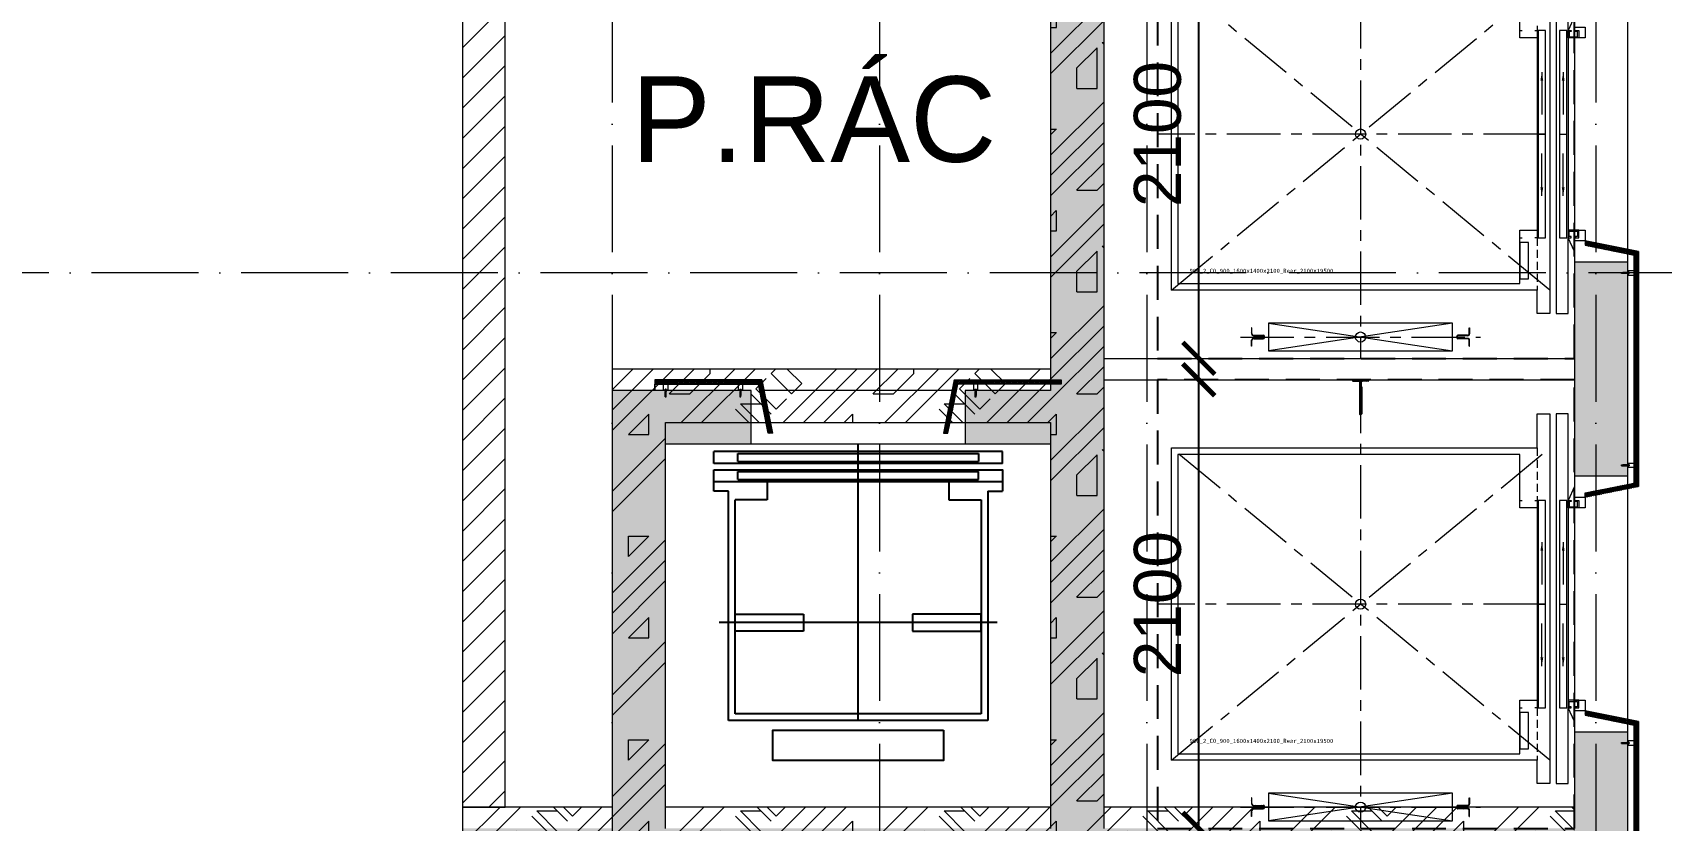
# Model space of a CAD drawing. Header units: millimetres. Extents: x -55734 to 110735, y -16086 to 119028.
# Drawn here: x 20740 to 28357, y 22387 to 26075 of the extents above; entities that cross this region are included whole.
import ezdxf

# ---------------------------------------------------------------- set-up
doc = ezdxf.new("R2010")
doc.units = ezdxf.units.MM
for name, pattern in [('CENTERX2', [4, 2.5, -0.5, 0.5, -0.5]), ('Grid Line', [14, 10, -2, 0, -2]), ('HIDDEN', [0.375, 0.25, -0.125]), ('HIDDEN2', [4.7625, 3.175, -1.5875])]:
    doc.linetypes.add(name, pattern=pattern)
for name, color, linetype, lineweight in [('CHU', 181, 'Continuous', 5), ('GRA', 211, 'Continuous', 9), ('HATCH-TUONG', 152, 'Continuous', 9), ('LAT-GACH', 140, 'Continuous', 13), ('NET THAY 2', 55, 'Continuous', 5), ('NET-CAT', 3, 'Continuous', 9), ('THIET-BI-1', 26, 'Continuous', 5), ('TRUC', 225, 'Continuous', 5)]:
    doc.layers.add(name, color=color, linetype=linetype, lineweight=lineweight)
doc.layers.add('Core - tb$0$CT3 MBT 11-31$0$Nqh-ME-01', color=8, linetype='Continuous')
doc.styles.add('Arial_1', font='arial.ttf', dxfattribs={"height": 400})
doc.styles.add('hoistway plan', font='chhbg.shx', dxfattribs={"height": 45})
doc.styles.add('TA1', font='arial.ttf')
doc.dimstyles.new('D_100', dxfattribs={"dimtxt": 220, "dimasz": 150, "dimexe": 150, "dimexo": 150, "dimgap": 80, "dimtad": 1, "dimdec": 0, "dimzin": 9, "dimtxsty": 'TA1', "dimblk": 'ARCHTICK', "dimcen": 1, "dimdle": 150, "dimclrd": 256, "dimclre": 256, "dimclrt": 7, "dimadec": 0, "dimazin": 0, "dimtfac": 1, "dimtdec": 0, "dimtix": 1, "dimtmove": 1, "dimatfit": 3, "dimfxl": 1, "dimtolj": 1, "dimtzin": 0, "dimlwd": -1, "dimlwe": -1, "dimarcsym": 0})
doc.dimstyles.new('hoistway plan', dxfattribs={"dimtxt": 45, "dimasz": 17, "dimexe": 15, "dimexo": 20, "dimgap": 25, "dimtad": 1, "dimdec": 0, "dimzin": 0, "dimdsep": 46, "dimtxsty": 'hoistway plan', "dimblk": 'DOT', "dimcen": 50, "dimclrd": 8, "dimclre": 8, "dimclrt": 3, "dimadec": 0, "dimazin": 0, "dimtfac": 1, "dimtdec": 0, "dimtmove": 1, "dimatfit": 3, "dimfxl": 1, "dimtolj": 1, "dimtzin": 0, "dimarcsym": 0})
pattern_1 = [(45, (95.25, 0), (-476.246, 476.246), []), (45, (190.5, 0), (-476.246, 476.246), []), (45, (0, 0), (-476.246, 476.246), []), (45, (476.25, 0), (-476.246, 476.246), []), (45, (571.5, 0), (-476.246, 476.246), []), (0, (381, 95.25), (0, 952.5), [95.25, -857.25]), (0, (476.25, 190.5), (0, 952.5), [95.25, -857.25]), (45, (381, 95.25), (0, 952.491), [134.683, -1212.342]), (45, (476.25, 95.25), (0, 952.491), [134.683, -1212.342]), (0, (381, 95.25), (0, 952.5), [95.25, -857.25]), (90, (-95.25, 95.25), (-952.5, 6e-14), [95.25, -857.25]), (90, (0, 95.25), (-952.5, 6e-14), [190.5, -762]), (45, (-95.25, 190.5), (0, 952.491), [134.683, -1212.342]), (90, (762, 381), (-952.5, 6e-14), [95.25, -857.25]), (0, (666.75, 381), (0, 952.5), [95.25, -857.25]), (45, (666.75, 381), (0, 952.491), [134.683, -1212.342]), (0, (857.25, 95.25), (0, 952.5), [95.25, -857.25]), (0, (857.25, 571.5), (0, 952.5), [95.25, -857.25]), (90, (1047.75, 666.75), (-952.5, 6e-14), [95.25, -857.25]), (45, (857.25, 571.5), (0, 952.491), [269.367, -1077.658]), (45, (952.5, 571.5), (0, 952.491), [134.683, -1212.342]), (45, (1143, 762), (0, 952.491), [134.683, -1212.342]), (0, (1143, 857.25), (0, 952.5), [95.25, -857.25]), (90, (1143, 762), (-952.5, 6e-14), [95.25, -857.25]), (0, (476.25, 762), (0, 952.5), [95.25, -857.25]), (0, (666.75, 857.25), (0, 952.5), [95.25, -857.25]), (90, (571.5, 762), (-952.5, 6e-14), [95.25, -857.25]), (90, (666.75, 762), (-952.5, 6e-14), [95.25, -857.25]), (45, (476.25, 762), (0, 952.491), [134.683, -1212.342]), (45, (666.75, 762), (0, 952.491), [134.683, -1212.342]), (135, (119, 214.8), (-952.491, 6e-14), [134.683, -1212.342]), (135, (238.1, 333.4), (-952.491, 6e-14), [134.683, -1212.342]), (135, (309.56, 404.8), (-952.491, 6e-14), [134.683, -1212.342]), (135, (333.4, 428.6), (-952.491, 6e-14), [134.683, -1212.342]), (135, (381, 476.25), (-952.491, 6e-14), [134.683, -1212.342]), (135, (404.8, 500.06), (-952.491, 6e-14), [134.683, -1212.342]), (135, (476.25, 571.5), (-952.491, 6e-14), [134.683, -1212.342]), (135, (523.9, 619.1), (-952.491, 6e-14), [134.683, -1212.342]), (45, (119, 214.8), (0, 952.491), [95.25, -1251.775]), (45, (238.1, 333.4), (0, 952.491), [67.36, -1279.665]), (45, (404.8, 500.06), (0, 952.491), [67.36, -1279.665]), (45, (309.56, 595.3), (0, 952.491), [67.36, -1279.665]), (45, (476.25, 571.5), (0, 952.491), [67.36, -1279.665]), (45, (381, 666.75), (0, 952.491), [67.36, -1279.665]), (0, (24.2, 309.5), (0, 952.5), [190.043, -762.457]), (0, (238.1, 523.9), (0, 952.5), [95.25, -857.25])]
pattern_2 = [(240.2551187, (159143.5025, 25813.0964), (5.42651964, -3.10086836), []), (330.2551187, (159143.5025, 25813.0964), (3.10086836, 5.42651964), [])]

# ---------------------------------------------------------------- blocks, each defined once
blk = doc.blocks.new('_DOT')
at = {"color": 0, "linetype": 'ByBlock'}
blk.add_line((-0.5, 0), (-1, 0), dxfattribs=at)
at = {"color": 0, "linetype": 'ByBlock', "const_width": 0.5}
blk.add_lwpolyline([(-0.25, 0, 1), (0.25, 0, 1)], format="xyb", close=True, dxfattribs=at)
blk = doc.blocks.new('A$C1F5A74C7')
at = {"color": 0, "lineweight": 5}
for p, q in [((0, 10), (0, 12)), ((0, 10), (21, 10)), ((3, 8), (3, 10)), ((3, 5), (3, 7)), ((5, 91), (10, 94)), ((5, 91), (5, 29)), ((5, 91), (15, 91)), ((6, 78), (5, 75)), ((5, 75), (8, 75)), ((6, 72), (5, 69)), ((5, 69), (8, 69)), ((6, 66), (5, 63)), ((5, 63), (8, 63)), ((6, 60), (5, 57)), ((5, 57), (8, 57)), ((6, 54), (5, 51)), ((5, 51), (8, 51)), ((5, 49), (8, 49)), ((5, 10), (5, 29)), ((8, 5), (5, 5)), ((7, 80), (6, 78)), ((6, 78), (10, 78)), ((8, 73), (6, 72)), ((8, 67), (6, 66)), ((8, 61), (6, 60)), ((8, 55), (6, 54)), ((8, 82), (7, 80)), ((7, 81), (10, 81)), ((7, 80), (10, 80)), ((7, 29), (7, 76)), ((7, 10), (7, 31)), ((7, 9), (7, 10)), ((7, 5), (7, 8)), ((7, 5), (7, 5)), ((9, 84), (8, 82)), ((8, 83), (10, 83)), ((8, 73), (8, 75)), ((8, 69), (8, 67)), ((8, 61), (8, 63)), ((8, 57), (8, 55)), ((8, 51), (8, 49)), ((10, 87), (9, 85)), ((9, 85), (12, 86)), ((10, 5), (9, 5)), ((10, 99), (10, 11)), ((10, 94), (15, 91)), ((10, 87), (12, 85)), ((10, 41), (10, 80)), ((10, 78), (15, 78)), ((10, 41), (11, 41)), ((10, 13), (10, 0)), ((12, 5), (10, 5)), ((11, 84), (13, 84)), ((11, 81), (14, 82)), ((11, 41), (11, 80)), ((11, 80), (14, 80)), ((12, 84), (12, 83)), ((12, 73), (12, 75)), ((12, 75), (15, 75)), ((12, 73), (15, 72)), ((12, 69), (12, 67)), ((12, 69), (15, 69)), ((12, 67), (15, 66)), ((12, 61), (12, 63)), ((12, 63), (15, 63)), ((12, 61), (15, 60)), ((12, 57), (12, 55)), ((12, 57), (15, 57)), ((12, 55), (15, 54)), ((12, 49), (12, 51)), ((12, 51), (15, 51)), ((12, 49), (15, 49)), ((12, 5), (12, 5)), ((13, 82), (14, 80)), ((16, 5), (13, 5)), ((14, 80), (15, 78)), ((14, 29), (14, 76)), ((14, 10), (14, 31)), ((14, 9), (14, 10)), ((14, 5), (14, 8)), ((15, 91), (15, 29)), ((15, 78), (15, 75)), ((15, 72), (15, 69)), ((15, 66), (15, 63)), ((15, 60), (15, 57)), ((15, 54), (15, 51)), ((15, 10), (15, 29)), ((18, 10), (18, 8)), ((18, 7), (18, 5)), ((21, 10), (21, 12))]:
    blk.add_line(p, q, dxfattribs=at)
for centre, radius, start, end in [((5, 7), 2.77, 227.3489, 309.0524), ((10, 15), 10.9, 250.5292, 255.5659), ((10, 15), 10.9, 263.51, 276.4907), ((10, 15), 10.9, 284.1671, 289.4715), ((16, 7), 2.77, 230.845, 312.6565)]:
    blk.add_arc(centre, radius, start, end, dxfattribs=at)
blk = doc.blocks.new('*U121')
for p, q in [((11.2, 0), (10.7, 0)), ((11.7, 0), (11.2, 0)), ((12.4, 0), (12.2, 0)), ((14.1, 0), (12.9, 0)), ((14.1, 2.9), (14.1, 4)), ((14.1, 2.4), (14.1, 2.9)), ((14.1, 1.8), (14.1, 1.9)), ((14.1, 0), (14.1, 1.2)), ((14.1, 0), (14.1, -1.2)), ((14.1, 0), (15.4, 0)), ((15.9, 0), (16, 0)), ((16.6, 0), (17, 0)), ((17, 0), (18.1, 0)), ((47.7, 10), (47.7, -10)), ((14.1, -1.8), (14.1, -1.9)), ((14.1, -2.4), (14.1, -2.9)), ((14.1, -2.9), (14.1, -4))]:
    blk.add_line(p, q)
blk.add_lwpolyline([(50, 10), (9.5, 10, 0.414215), (7.5, 8), (7.5, -8, 0.414214), (9.5, -10), (50, -10)], format="xyb")
for radius in [2.9, 0.712]:
    blk.add_circle((14.1, 0), radius)
at = {"extrusion": (0, 0, -1), "xscale": 0.3999999999068677, "yscale": 0.3999999999068677, "zscale": -0.4, "rotation": 90.00000000000001}
blk.add_blockref('A$C1F5A74C7', (-42.8, -4.2), dxfattribs=at)
blk = doc.blocks.new('_ARCHTICK')
at = {"color": 0, "linetype": 'ByBlock', "const_width": 0.15}
blk.add_lwpolyline([(-0.5, -0.5), (0.5, 0.5)], dxfattribs=at)
blk = doc.blocks.new('*D122')
at = {"layer": 'Defpoints', "transparency": 16777216}
blk.add_line((26193.9, 22199.9), (26193.9, 24599.9), dxfattribs=at)
at = {"layer": 'Defpoints', "color": 0, "transparency": 16777216}
for p in [(26193.9, 24449.9), (26193.9, 24449.9), (26193.9, 22349.9)]:
    blk.add_point(p, dxfattribs=at)
at = {"layer": 'Defpoints', "transparency": 16777216, "xscale": 150, "yscale": 150, "zscale": 150}
for p, rotation in [((26193.9, 24449.9), 89.9999999999999), ((26193.9, 22349.9), 269.9999999999999)]:
    blk.add_blockref('_ARCHTICK', p, dxfattribs=dict(at, rotation=rotation))
at = {"layer": 'Defpoints', "color": 7, "transparency": 16777216, "insert": (26001.5, 23399.9), "char_height": 220, "attachment_point": 5, "rotation": 90, "style": 'TA1'}
blk.add_mtext('\\A1;2100', dxfattribs=at)
blk = doc.blocks.new('*D124')
at = {"layer": 'Defpoints', "transparency": 16777216}
blk.add_line((26193.9, 24399.9), (26193.9, 26799.9), dxfattribs=at)
at = {"layer": 'Defpoints', "color": 0, "transparency": 16777216}
for p in [(26193.9, 26649.9), (26193.9, 26649.9), (26193.9, 24549.9)]:
    blk.add_point(p, dxfattribs=at)
at = {"layer": 'Defpoints', "transparency": 16777216, "xscale": 150, "yscale": 150, "zscale": 150}
for p, rotation in [((26193.9, 26649.9), 89.9999999999999), ((26193.9, 24549.9), 269.9999999999999)]:
    blk.add_blockref('_ARCHTICK', p, dxfattribs=dict(at, rotation=rotation))
at = {"layer": 'Defpoints', "color": 7, "transparency": 16777216, "insert": (26001.5, 25599.9), "char_height": 220, "attachment_point": 5, "rotation": 90, "style": 'TA1'}
blk.add_mtext('\\A1;2100', dxfattribs=at)
blk = doc.blocks.new('A$C02D11954')
at = {"layer": 'Core - tb$0$CT3 MBT 11-31$0$Nqh-ME-01'}
for p, q in [((-1575, -91.3), (-1575, -36.3)), ((-1462.5, -44.8), (-337.5, -44.8)), ((-1462.5, -82.3), (-1462.5, -44.8)), ((-899.7, -1294), (-899.7, 0)), ((-337.5, -44.8), (-337.5, -82.3)), ((-225, -91.3), (-225, -36.3)), ((-1575, -221.3), (-1575, -121.3)), ((-1462.5, -82.3), (-337.5, -82.3)), ((-1462.5, -129.8), (-337.5, -129.8)), ((-1462.5, -167.3), (-1462.5, -129.8)), ((-337.5, -167.3), (-337.5, -129.8)), ((-1462.5, -167.3), (-337.5, -167.3)), ((-249.5, -836.3), (-1550, -836.3))]:
    blk.add_line(p, q, dxfattribs=at)
for points in [[(-225, -36.3), (-1575, -36.3)], [(-225, -91.3), (-1575, -91.3)], [(-1575, -121.3), (-225, -121.3), (-225, -221.3)], [(-1575, -176.3), (-225, -176.3)], [(-1506, -221.3), (-1575, -221.3)], [(-1506, -1294), (-1506, -221.3)], [(-1325, -176.3), (-1325, -261.3)], [(-475, -176.3), (-475, -261.3)], [(-294, -221.3), (-294, -1294)], [(-294, -221.3), (-225, -221.3)], [(-1475, -1264), (-1475, -261.3)], [(-1325, -261.3), (-1475, -261.3)], [(-475, -261.3), (-325, -261.3)], [(-325, -261.3), (-325, -1264)], [(-1475, -876.3), (-1475, -796.3)], [(-1475, -796.3), (-1155, -796.3)], [(-1155, -796.3), (-1155, -876.3)], [(-645, -796.3), (-645, -876.3)], [(-325, -796.3), (-645, -796.3)], [(-325, -876.3), (-325, -796.3)], [(-1155, -876.3), (-1475, -876.3)], [(-645, -876.3), (-325, -876.3)], [(-294, -1294), (-1506, -1294)], [(-325, -1264), (-1475, -1264)]]:
    blk.add_lwpolyline(points, dxfattribs=at)
blk.add_lwpolyline([(-500, -1339.3), (-500, -1481.8), (-1298.3, -1481.8), (-1298.3, -1339.3)], close=True, dxfattribs=at)
blk = doc.blocks.new('P13_13_900_CO_900_1600x1350_Rear_2050x1910')
h = blk.add_hatch()
h.set_pattern_fill('ANSI31', color=256, scale=50, angle=90, style=0)
h.set_pattern_definition([(225, (-738.679, 3896.771), (-4.419417, 4.419417), [])])
h.paths.add_polyline_path([(-946.5, 2019.1, 0.227735), (-945.8, 2017.6, -0.227735), (-945, 2016), (-945, 1990, -0.414214), (-947, 1988), (-953, 1988, -0.414214), (-955, 1990), (-955, 2016, -0.227735), (-954.3, 2017.6, 0.227735), (-953.5, 2019.1), (-953.5, 2041, 0.414214), (-955.5, 2043), (-985.5, 2043, -0.414214), (-987.5, 2045), (-987.5, 2050), (-912.5, 2050), (-912.5, 2045, -0.414214), (-914.5, 2043), (-944.5, 2043, 0.414214), (-946.5, 2041)])
h = blk.add_hatch()
h.set_pattern_fill('ANSI31', color=256, scale=50, angle=90, style=0)
h.set_pattern_definition([(315, (-3335.6985, 52.7706), (-4.419417, -4.419417), [])])
h.paths.add_polyline_path([(-1460, 6.5), (-1458, 6.5), (-1458, 33.8, -0.414214), (-1450, 41.8), (-1405, 41.8, 0.414214), (-1400, 46.8), (-1400, 53.2, 0.414214), (-1405, 58.2), (-1450, 58.2, -0.414214), (-1458, 66.2), (-1458, 93.5), (-1460, 93.5), (-1460, 65.2, 0.414214), (-1451, 56.2), (-1406, 56.2, -0.414214), (-1402, 52.2), (-1402, 47.8, -0.414214), (-1406, 43.8), (-1451, 43.8, 0.414214), (-1460, 34.8)])
h = blk.add_hatch()
h.set_pattern_fill('ANSI31', color=256, scale=50, angle=90, style=0)
h.set_pattern_definition([(225, (1435.637, 52.7706), (4.419417, -4.419417), [])])
h.paths.add_polyline_path([(-440, 6.5), (-442, 6.5), (-442, 33.8, 0.414214), (-450, 41.8), (-495, 41.8, -0.414214), (-500, 46.8), (-500, 53.2, -0.414214), (-495, 58.2), (-450, 58.2, 0.414214), (-442, 66.2), (-442, 93.5), (-440, 93.5), (-440, 65.2, -0.414214), (-449, 56.2), (-494, 56.2, 0.414214), (-498, 52.2), (-498, 47.8, 0.414214), (-494, 43.8), (-449, 43.8, -0.414214), (-440, 34.8)])
for p, q in [((-987.5, 2050), (-912.5, 2050)), ((-987.5, 2050), (-987.5, 2045)), ((-985.5, 2043), (-955.5, 2043)), ((-955, 2016), (-955, 1890)), ((-953.5, 2019.1), (-953.5, 2041)), ((-946.5, 2019.1), (-946.5, 2041)), ((-945, 2016), (-945, 1890)), ((-914.5, 2043), (-944.5, 2043)), ((-912.5, 2050), (-912.5, 2045)), ((-953, 1888), (-947, 1888)), ((50, 1550), (20, 1485)), ((-205, 1485), (-195, 1485)), ((-125, 1450), (-125, 550)), ((-65, 1450), (-65, 550)), ((-65, 1450), (-65, 550)), ((-35, 1450), (-35, 550)), ((20, 1450), (20, 550)), ((-85, 1000), (-120, 1000)), ((-85, 1000), (-120, 1000)), ((-205, 515), (-195, 515)), ((50, 450), (20, 515)), ((-1458, 93.5), (-1460, 93.5)), ((-1460, 93.5), (-1460, 65.2)), ((-1458, 66.2), (-1458, 93.5)), ((-442, 66.2), (-442, 93.5)), ((-442, 93.5), (-440, 93.5)), ((-440, 93.5), (-440, 65.2)), ((-1460, 6.5), (-1460, 34.8)), ((-1458, 6.5), (-1460, 6.5)), ((-1458, 6.5), (-1458, 33.8)), ((-1451, 56.2), (-1406, 56.2)), ((-1451, 43.8), (-1406, 43.8)), ((-1450, 58.2), (-1405, 58.2)), ((-1450, 41.8), (-1405, 41.8)), ((-1402, 47.8), (-1402, 52.2)), ((-1400, 46.8), (-1400, 53.2)), ((-500, 46.8), (-500, 53.2)), ((-498, 47.8), (-498, 52.2)), ((-450, 58.2), (-495, 58.2)), ((-450, 41.8), (-495, 41.8)), ((-449, 56.2), (-494, 56.2)), ((-449, 43.8), (-494, 43.8)), ((-442, 6.5), (-442, 33.8)), ((-442, 6.5), (-440, 6.5)), ((-440, 6.5), (-440, 34.8))]:
    blk.add_line(p, q)
at = {"linetype": 'CENTERX2', "ltscale": 100}
for p, q in [((-950, 2050), (-950, -50)), ((-1835, 269), (-65, 1731)), ((-65, 269), (-1835, 1731)), ((-125, 1000), (-1900, 1000)), ((-1511.8, 50), (-389.2, 50))]:
    blk.add_line(p, q, dxfattribs=at)
at = {"linetype": 'HIDDEN', "ltscale": 150}
for p, q in [((-125, 1731), (-125, 1485)), ((-125, 515), (-125, 269))]:
    blk.add_line(p, q, dxfattribs=at)
at = {"ltscale": 100}
for p, q in [((-520, 115), (-1380, -15)), ((-1380, 115), (-520, -15))]:
    blk.add_line(p, q, dxfattribs=at)
for points in [[(-65, 550), (-65, 160), (-125, 160), (-125, 269), (-1835, 269), (-1835, 1731), (-125, 1731), (-125, 1890), (-65, 1890), (-65, 1890)], [(-65, 1890), (-65, 1450)], [(20, 1472.9), (20, 1890), (-35, 1890), (-35, 1450)], [(-135, 1485), (-125, 1485), (-125, 1450), (-205, 1450), (-205, 1485), (-205, 1700), (-1805, 1700), (-1805, 300), (-205, 300), (-205, 515), (-205, 550), (-125, 550), (-125, 515), (-135, 515)], [(-120, 1000), (-85, 1000), (-85, 1485), (-120, 1485), (-120, 515), (-85, 515), (-85, 1000)], [(-20, 1000), (15, 1000), (15, 1485), (-20, 1485), (-20, 515), (15, 515), (15, 1000)], [(70, 1485), (70, 1450), (20, 1450), (20, 1485), (35, 1485), (35, 1480), (25, 1480), (25, 1455), (65, 1455), (65, 1480), (55, 1480), (55, 1485), (70, 1485)], [(-35, 550), (-35, 160), (20, 160), (20, 515)], [(70, 515), (70, 550), (20, 550), (20, 515), (35, 515), (35, 520), (25, 520), (25, 545), (65, 545), (65, 520), (55, 520), (55, 515), (70, 515)]]:
    blk.add_lwpolyline(points)
for points in [[(50, 1450), (50, 1500), (100, 1500), (100, 1450)], [(50, 500), (50, 550), (100, 550), (100, 500)], [(-205, 317.8), (-205, 497.8), (-207, 497.8), (-207, 317.8)], [(-165, 322.8), (-165, 492.8), (-205, 492.8), (-205, 322.8)], [(-520, 115), (-1380, 115), (-1380, -15), (-520, -15)]]:
    blk.add_lwpolyline(points, close=True)
for centre in [(-950, 1000), (-950, 50)]:
    blk.add_circle(centre, 23.8, dxfattribs=at)
for centre, radius, start, end in [((-985.5, 2045), 2, 180, 270), ((-955.5, 2041), 2, 0, 90), ((-953, 2016), 2, 128.68219, 180), ((-955.5, 2019.1), 2, 308.68219, 0), ((-944.5, 2041), 2, 90, 180), ((-944.5, 2019.1), 2, 180, 231.31781), ((-947, 2016), 2, 0, 51.31781), ((-914.5, 2045), 2, 270, 0), ((-953, 1890), 2, 180, 270), ((-947, 1890), 2, 270, 0), ((-1451, 65.2), 9, 180, 270), ((-1451, 34.8), 9, 90, 180), ((-1450, 66.2), 8, 180, 270), ((-1450, 33.8), 8, 90, 180), ((-1406, 52.2), 4, 0, 90), ((-1406, 47.8), 4, 270, 0), ((-1405, 53.2), 5, 0, 90), ((-1405, 46.8), 5, 270, 0), ((-495, 53.2), 5, 90, 180), ((-495, 46.8), 5, 180, 270), ((-494, 52.2), 4, 90, 180), ((-494, 47.8), 4, 180, 270), ((-450, 66.2), 8, 270, 0), ((-450, 33.8), 8, 0, 90), ((-449, 65.2), 9, 270, 0), ((-449, 34.8), 9, 0, 90)]:
    blk.add_arc(centre, radius, start, end)
at = {"layer": 'Defpoints', "linetype": 'HIDDEN2', "ltscale": 50}
blk.add_lwpolyline([(-1900, -50), (50, -50), (50, 2050), (-1900, 2050)], close=True, dxfattribs=at)
at = {"layer": 'Defpoints'}
blk.add_text('900_2_CO_900_1600x1400x2100_Rear_2100x19500', height=20, dxfattribs=at).set_placement((-1750, 350))
for points in [[(-102.5, 1289.7), (-102.5, 1091.3)], [(-2.5, 1289.7), (-2.5, 1091.3)], [(-102.5, 710.3), (-102.5, 908.7)], [(-2.5, 710.3), (-2.5, 908.7)]]:
    blk.add_leader(points, dimstyle='hoistway plan', override={"dimasz": 40, "dimtad": 0, "dimclrd": 256})
blk = doc.blocks.new('A$C18732D84')
at = {"layer": 'GRA', "transparency": 33554687}
h = blk.add_hatch(dxfattribs=at)
h.set_pattern_fill('ANSI37', color=159, scale=50, angle=555.25512, style=0)
h.set_pattern_definition([(240.2551187, (159143.5025, 28013.0964), (5.42651964, -3.10086836), []), (330.2551187, (159143.5025, 28013.0964), (3.10086836, 5.42651964), [])])
h.paths.add_polyline_path([(5500, 8500), (5250, 8550), (5250, 8529.6), (5480, 8483.6)])
h = blk.add_hatch(dxfattribs=at)
h.set_pattern_fill('ANSI37', color=159, scale=50, angle=180, style=0)
h.set_pattern_definition([(225, (281291.963, 12864.836), (4.41941738, -4.41941738), []), (315, (281291.963, 12864.836), (4.41941738, 4.41941738), [])])
h.paths.add_polyline_path([(5500, 8500), (5500, 7400), (5480, 7416.4), (5480, 8483.6)])
h = blk.add_hatch(dxfattribs=at)
h.set_pattern_fill('ANSI37', color=159, scale=50, angle=270, style=0)
h.set_pattern_definition([(315, (-1864.836, 283691.963), (4.41941738, 4.41941738), []), (45, (-1864.836, 283691.963), (-4.41941738, 4.41941738), [])])
h.paths.add_polyline_path([(1400, 7900), (900, 7900), (900, 7850), (900, 7880), (1383.6, 7880)])
h = blk.add_hatch(dxfattribs=at)
h.set_pattern_fill('ANSI37', color=159, scale=50, angle=645.25512, style=0)
h.set_pattern_definition([(330.2551187, (-17013.0964, 161543.5025), (3.10086836, 5.42651964), []), (60.2551187, (-17013.0964, 161543.5025), (-5.42651964, 3.10086836), [])])
h.paths.add_polyline_path([(1400, 7900), (1450, 7650), (1429.6, 7650), (1383.6, 7880)])
h = blk.add_hatch(dxfattribs=at)
h.set_pattern_fill('ANSI37', color=159, scale=50, angle=645.25512, style=0)
h.set_pattern_definition([(330.2551187, (-17213.0964, 161543.5025), (3.10086836, 5.42651964), []), (60.2551187, (-17213.0964, 161543.5025), (-5.42651964, 3.10086836), [])])
h.paths.add_polyline_path([(2300, 7900), (2250, 7650), (2270.4, 7650), (2316.4, 7880)])
h = blk.add_hatch(dxfattribs=at)
h.set_pattern_fill('ANSI37', color=159, scale=50, angle=270, style=0)
h.set_pattern_definition([(315, (-2064.836, 283691.963), (4.41941738, 4.41941738), []), (45, (-2064.836, 283691.963), (-4.41941738, 4.41941738), [])])
h.paths.add_polyline_path([(2300, 7900), (2800, 7900), (2800, 7880), (2316.4, 7880)])
h = blk.add_hatch(dxfattribs=at)
h.set_pattern_fill('ANSI37', color=159, scale=50, angle=555.25512, style=0)
h.set_pattern_definition(pattern_2)
h.paths.add_polyline_path([(5500, 7400), (5250, 7350), (5250, 7370.4), (5480, 7416.4)])
h = blk.add_hatch(dxfattribs=at)
h.set_pattern_fill('ANSI37', color=159, scale=50, angle=555.25512, style=0)
h.set_pattern_definition(pattern_2)
h.paths.add_polyline_path([(5500, 6300), (5250, 6350), (5250, 6329.6), (5480, 6283.6)])
h = blk.add_hatch(dxfattribs=at)
h.set_pattern_fill('ANSI37', color=159, scale=50, angle=180, style=0)
h.set_pattern_definition([(225, (281291.963, 10664.836), (4.41941738, -4.41941738), []), (315, (281291.963, 10664.836), (4.41941738, 4.41941738), [])])
h.paths.add_polyline_path([(5500, 6300), (5500, 5500), (5480, 5520), (5480, 6283.6)])
at = {"layer": 'NET-CAT'}
h = blk.add_hatch(color=256, dxfattribs=at)
h.dxf.hatch_style = 1
h.paths.add_polyline_path([(5450, 10650), (5200, 10650), (5200, 9650), (5450, 9650)], flags=17)
h.paths.add_polyline_path([(5450, 12850), (5200, 12850), (5200, 11850), (5450, 11850)], flags=17)
h.paths.add_polyline_path([(5450, 8450), (5200, 8450), (5200, 7450), (5450, 7450)], flags=17)
h.paths.add_polyline_path([(5450, 6250), (5200, 6250), (5200, 5800), (3000, 5800), (3000, 14500), (5200, 14500), (5200, 14050), (5450, 14050), (5450, 14750), (2750, 14750), (2750, 7850), (2350, 7850), (2350, 7600), (2750, 7600), (2750, 5800), (950, 5800), (950, 7600), (1350, 7600), (1350, 7850), (700, 7850), (700, 5800), (0, 5800), (0, 0), (4150, 0), (4150, 250), (250, 250), (250, 2750), (5450, 2750), (5450, 3000), (3200, 3000), (3200, 3875), (2950, 3875), (2950, 3000), (250, 3000), (250, 5550), (2950, 5550), (2950, 5075), (3200, 5075), (3200, 5550), (5450, 5550)])
at = {"layer": 'GRA'}
for points in [[(5500, 8500), (5250, 8550), (5250, 8529.6), (5480, 8483.6)], [(5500, 8500), (5500, 7400), (5480, 7416.4), (5480, 8483.6)], [(1400, 7900), (900, 7900), (900, 7850), (900, 7880), (1383.6, 7880)], [(1400, 7900), (1450, 7650), (1429.6, 7650), (1383.6, 7880)], [(2300, 7900), (2250, 7650), (2270.4, 7650), (2316.4, 7880)], [(2300, 7900), (2800, 7900), (2800, 7880), (2316.4, 7880)], [(5500, 7400), (5250, 7350), (5250, 7370.4), (5480, 7416.4)], [(5500, 6300), (5250, 6350), (5250, 6329.6), (5480, 6283.6)], [(5500, 6300), (5500, 5500), (5480, 5520), (5480, 6283.6)]]:
    blk.add_lwpolyline(points, close=True, dxfattribs=at)
at = {"layer": 'LAT-GACH'}
for p, q in [((5450, 8510), (5450, 9650)), ((5200, 9500), (5200, 8600)), ((2290, 7850), (1410, 7850)), ((1350, 7600), (2350, 7600)), ((5450, 6310), (5450, 7450)), ((5200, 7300), (5200, 6400))]:
    blk.add_line(p, q, dxfattribs=at)
at = {"layer": 'NET THAY 2'}
for p, q in [((3000, 8000), (5200, 8000)), ((3000, 7900), (5200, 7900))]:
    blk.add_line(p, q, dxfattribs=at)
at = {"layer": 'NET-CAT'}
for points in [[(3000, 5800), (3000, 14500), (5200, 14500), (5200, 14050), (5450, 14050), (5450, 14750), (2750, 14750), (2750, 7850), (2350, 7850), (2350, 7600), (2750, 7600), (2750, 5800)], [(950, 5800), (950, 7600), (1350, 7600), (1350, 7850), (700, 7850), (700, 5800)], [(5450, 5550), (5450, 6250), (5200, 6250), (5200, 5800)]]:
    blk.add_lwpolyline(points, dxfattribs=at)
blk.add_lwpolyline([(5450, 8450), (5200, 8450), (5200, 7450), (5450, 7450)], close=True, dxfattribs=at)
at = {"layer": 'GRA'}
for p, rotation in [((5500, 8400), 180), ((2400, 7900), 270.0000000000002), ((5500, 6200), 180)]:
    blk.add_blockref('*U121', p, dxfattribs=dict(at, rotation=rotation))
at = {"layer": 'GRA', "xscale": -1}
for p, rotation in [((950, 7900), 89.99999999999783), ((950, 7900), 90.00000000000017), ((1300, 7900), 89.99999999999783), ((1300, 7900), 90.00000000000017), ((5500, 7500), 359.9999999999978)]:
    blk.add_blockref('*U121', p, dxfattribs=dict(at, rotation=rotation))
blk.add_blockref('*U121', (5500, 7500), dxfattribs=at)
at = {"layer": 'NET-CAT'}
blk.add_blockref('A$C02D11954', (2750, 7600), dxfattribs=at)
at = {"layer": 'THIET-BI-1'}
for p in [(5150, 8050), (5150, 5850)]:
    blk.add_blockref('P13_13_900_CO_900_1600x1350_Rear_2050x1910', p, dxfattribs=at)
at = {"layer": 'Defpoints'}
for base, p1, p2, picture, middle in [((3443.3, 10100), (3443.3, 8000), (3443.3, 10100), '*D124', (3251, 9050)), ((3443.3, 7900), (3443.3, 5800), (3443.3, 7900), '*D122', (3251, 6850))]:
    dim = blk.add_linear_dim(base=base, p1=p1, p2=p2, angle=90, dimstyle='D_100', dxfattribs=at)
    dim.commit()
    dim.dimension.update_dxf_attribs({"geometry": picture, "text_midpoint": middle, "insert": (-22750.5, -16549.9)})
blk = doc.blocks.new('ALC1807-ASCENT PLAZA-KET CAU 1_rvt-1-MẶT BẰNG TẦNG 1')
blk.add_blockref('A$C18732D84', (22750.5, 16549.9))

msp = doc.modelspace()

# ---------------------------------------------------------------- hatches: boundary and pattern name
at = {"layer": 'HATCH-TUONG', "lineweight": 5}
h = msp.add_hatch(dxfattribs=at)
h.set_pattern_fill('FP_1', color=256, style=0, pattern_type=2)
h.set_pattern_definition(pattern_1)
h.paths.add_polyline_path([(25750.5, 22449.9), (25750.5, 31299.9), (25500.5, 31299.9), (25500.5, 22449.9)], flags=0)
h = msp.add_hatch(dxfattribs=at)
h.set_pattern_fill('FP_2', color=256, style=0, pattern_type=2)
h.set_pattern_definition([(45, (0, 0), (-70.71068, 70.71068), [])])
h.paths.add_polyline_path([(22750.5, 22449.9), (22950.5, 22449.9), (22950.5, 28896.8), (22750.5, 28896.8), (22750.5, 26041.1)], flags=0)
h = msp.add_hatch(dxfattribs=at)
h.set_pattern_fill('FP_1', color=256, style=0, pattern_type=2)
h.set_pattern_definition(pattern_1)
h.paths.add_polyline_path([(23700.5, 22449.9), (23700.5, 24499.9), (23450.5, 24499.9), (23450.5, 22449.9)], flags=0)
h = msp.add_hatch(dxfattribs=at)
h.set_pattern_fill('FP_1', color=256, style=0, pattern_type=2)
h.set_pattern_definition(pattern_1)
h.paths.add_polyline_path([(25500.5, 24249.9), (25500.5, 24499.9), (23700.5, 24499.9), (23700.5, 24249.9)], flags=0)
h = msp.add_hatch(dxfattribs=at)
h.set_pattern_fill('FP_1', color=256, style=0, pattern_type=2)
h.set_pattern_definition(pattern_1)
h.paths.add_polyline_path([(27950.5, 22199.9), (27950.5, 22449.9), (22750.5, 22449.9), (22750.5, 22199.9), (26335.7, 22199.9)], flags=0)

# ---------------------------------------------------------------- linework, layer by layer
at = {"layer": 'NET-CAT'}
for p, q in [((25500.5, 31299.9), (25500.5, 24499.9)), ((28200.5, 22199.9), (28200.5, 31299.9)), ((25750.5, 22449.9), (25750.5, 31049.9)), ((27950.5, 31049.9), (27950.5, 22449.9)), ((23450.5, 24499.9), (23450.5, 22449.9)), ((25500.5, 24499.9), (23450.5, 24499.9)), ((23700.5, 22449.9), (23700.5, 24249.9)), ((23700.5, 24249.9), (25500.5, 24249.9)), ((25500.5, 24249.9), (25500.5, 22449.9)), ((23450.5, 22449.9), (22750.5, 22449.9)), ((22750.5, 22449.9), (22750.5, 16549.9)), ((25500.5, 22449.9), (23700.5, 22449.9)), ((27950.5, 22449.9), (25750.5, 22449.9))]:
    msp.add_line(p, q, dxfattribs=at)
at = {"layer": 'NET-CAT', "lineweight": 15}
for p, q in [((22950.5, 22449.9), (22950.5, 27519.9)), ((22750.5, 26599.9), (22750.5, 22449.9)), ((22750.5, 22449.9), (22950.5, 22449.9))]:
    msp.add_line(p, q, dxfattribs=at)
at = {"layer": 'TRUC', "linetype": 'Grid Line', "ltscale": 50}
for p, q in [((23450.5, 47249.9), (23450.5, -9494.1)), ((24700.5, 47249.9), (24700.5, -12161.6)), ((25950.5, 47249.9), (25950.5, -9494.1)), ((28050.5, 47249.9), (28050.5, -12161.6)), ((48819.1, 24949.9), (-21659.5, 24949.9))]:
    msp.add_line(p, q, dxfattribs=at)

# ---------------------------------------------------------------- block references
at = {"lineweight": 5}
msp.add_blockref('ALC1807-ASCENT PLAZA-KET CAU 1_rvt-1-MẶT BẰNG TẦNG 1', (0, 0), dxfattribs=at)

# ---------------------------------------------------------------- texts
at = {"layer": 'CHU', "color": 7, "insert": (23539.2, 25869.8), "char_height": 400, "width": 1777.6, "attachment_point": 1, "line_spacing_factor": 0.936439, "style": 'Arial_1'}
msp.add_mtext('\\pt2540,5080,7620,10160,12700,15240,17780,20320,22860,25400,27940,30480,33020,35560,38100,40640,43180,45720,48260,50800,53340,55880,58420,60960,63500,66040,68580,71120,73660,76200,78740,81280;P.RÁC', dxfattribs=at)

doc.saveas('drawing.dxf')
